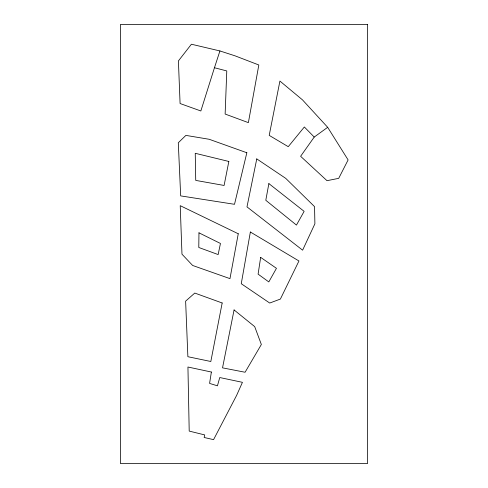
<?xml version="1.0" encoding="UTF-8"?>
<svg xmlns="http://www.w3.org/2000/svg" width="488" height="488" viewBox="0 0 488 488"><rect width="100%" height="100%" fill="white"/><g stroke="black" fill="none" stroke-linecap="round" stroke-linejoin="round"><path stroke-width="0.73" d="M214.458 67.734L200.849 110.977L180.084 103.529L178.407 60.921L191.412 44.225L219.923 50.947L235.033 55.833L258.829 64.983L248.374 122.641L225.133 114.046L226.78 70.943L214.458 67.734L219.923 50.947M314.229 137.061L300.614 156.294L326.997 180.682L338.702 178.34L348.109 159.924L327.674 127.313L302.469 99.857L279.911 81.063L269.211 135.383L288.255 146.687L304.347 126.984L314.229 137.061L327.674 127.313M198.964 232.825L198.781 247.483L218.148 254.571L220.448 243.463L198.964 232.825M260.665 257.371L258.097 274.14L268.809 281.918L276.452 268.315L260.665 257.371M211.377 372.033L209.584 383.409L217.441 385.819L219.752 377.541L242.432 382.324L236.643 395.341L213.567 439.645L204.149 437.48L204.704 434.918L189.204 431.087L187.935 367.019L211.377 372.033M250.362 232.014L241.261 283.717L269.718 303.042L280.386 299.071L298.955 260.982L250.362 232.014M238.26 233.77L229.964 278.636L192.638 265.466L181.975 254.175L180.224 205.668L238.26 233.77M268.87 183.598L265.795 200.281L296.454 225.084L304.134 211.353L268.87 183.598M222.174 302.981L210.822 361.498L187.874 356.71L185.629 301.151L194.779 293.062L222.174 302.981M228.841 161.461L224.096 185.458L195.731 180.401L195.249 153.293L228.841 161.461M234.075 309.929L222.528 367.854L245.086 372.246L261.354 344.491L254.699 326.625L234.075 309.929M256.767 158.905L246.983 206.888L302.609 250.173L314.894 223.797L314.553 206.637L285.712 178.346L256.767 158.905M246.843 152.75L234.508 204.307L180.676 195.889L178.291 142.758L185.891 135.396L209.193 139.281L246.843 152.75M367.525 24.4L120.475 24.4L120.475 463.6L367.525 463.6L367.525 24.4"/></g></svg>
